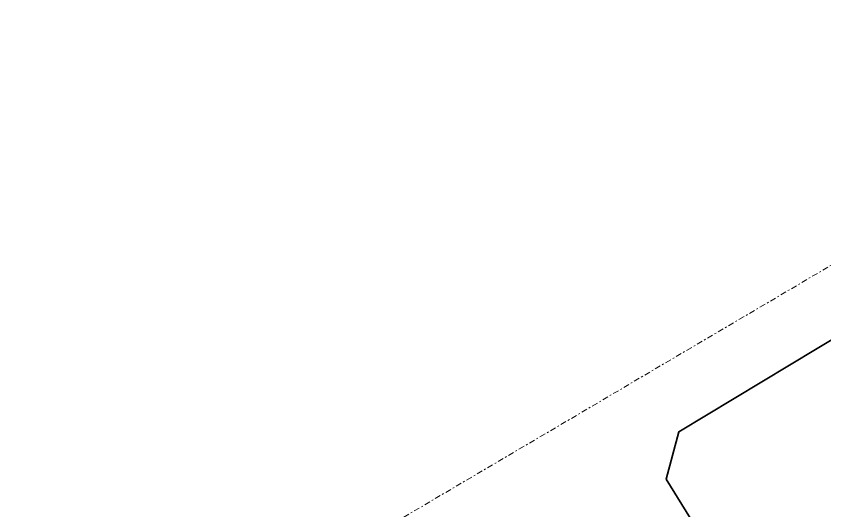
# Model space of a CAD drawing. Header units: inches. Extents: x -1094 to 3113, y -1192 to 2792.
# Drawn here: x -1094 to 1656, y 1112 to 2792 of the extents above; entities that cross this region are included whole.
import ezdxf

# ---------------------------------------------------------------- set-up
doc = ezdxf.new("R2010")
doc.units = ezdxf.units.IN
doc.header["$MEASUREMENT"] = 0
doc.linetypes.add('Dashed - Double', pattern=[41.333332, 19.999999, -8, 5.333333, -8])
doc.layers.add('0_Pen_No__1', color=7, linetype='Continuous', lineweight=35)
doc.layers.add('L - SITE - PROPERTY LINES.3D_Pen_No__1', color=7, linetype='Continuous', lineweight=18)
doc.layers.add('L - SITE - PROPERTY LINES.3D', color=7, linetype='Continuous')

# ---------------------------------------------------------------- blocks, each defined once
blk = doc.blocks.new('Mesh_1', base_point=(-1093.6, 314.1))
at = {"layer": 'L - SITE - PROPERTY LINES.3D_Pen_No__1', "color": 7, "linetype": 'Dashed - Double', "lineweight": 18, "flags": 128}
blk.add_lwpolyline([(-1093.6, 314.1), (3113.2, 2792), (2702.5, 809.2), (1135.2, -114), (1025.8, -711, 0.305756), (411.1, -979.9), (276.8, -1192)], format="xyb", close=True, dxfattribs=at)

msp = doc.modelspace()

# ---------------------------------------------------------------- linework, layer by layer
at = {"layer": '0_Pen_No__1', "color": 7, "linetype": 'Continuous', "lineweight": 35}
msp.add_lwpolyline([(1536.2, 762.2), (1374, 803.5), (1115.7, 1219.6), (1158.8, 1380.4), (2193.7, 2003.3), (2356.5, 1965.1), (2608.2, 1556.2), (2571, 1404.8)], close=True, dxfattribs=at)

# ---------------------------------------------------------------- block references
at = {"layer": 'L - SITE - PROPERTY LINES.3D', "color": 7, "lineweight": 35}
msp.add_blockref('Mesh_1', (-1093.6, 314.1), dxfattribs=at)

doc.saveas('drawing.dxf')
